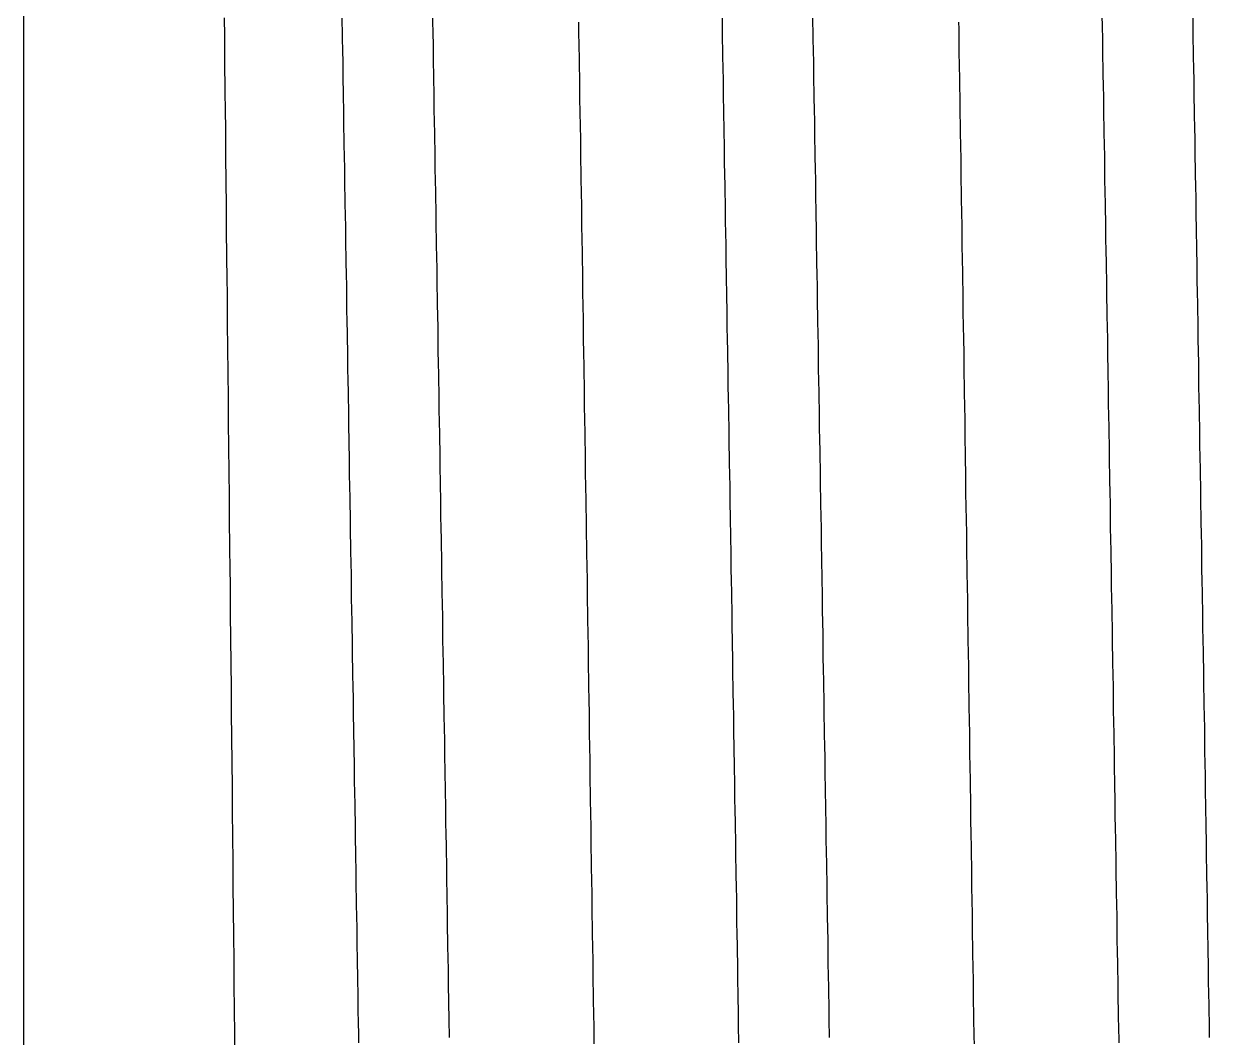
# Model space of a CAD drawing. Header units: millimetres. Extents: x 0 to 3800, y -67 to 2530.
# Drawn here: x 2223.993 to 2228.796, y 892.803 to 896.909 of the extents above; entities that cross this region are included whole.
import ezdxf

# ---------------------------------------------------------------- set-up
doc = ezdxf.new("R2010")
doc.units = ezdxf.units.MM
doc.layers.add('내부선 및 부속', color=4, linetype='Continuous')

msp = doc.modelspace()

# ---------------------------------------------------------------- linework, layer by layer
at = {"layer": '내부선 및 부속', "linetype": 'Continuous'}
msp.add_line((2223.9926, 877.4044), (2223.9926, 908.2004), dxfattribs=at)
at = {"layer": '내부선 및 부속', "linetype": 'Continuous', "flags": 128}
for points in [[(2224.8478, 892.8027), (2224.8478, 892.8277), (2224.8478, 892.8527), (2224.8468, 892.8777), (2224.8468, 892.9027), (2224.8468, 892.9277), (2224.8468, 892.9527), (2224.8458, 892.9777), (2224.8458, 893.0027), (2224.8458, 893.0277), (2224.8458, 893.0527), (2224.8448, 893.0777), (2224.8448, 893.1027), (2224.8448, 893.1277), (2224.8448, 893.1527), (2224.8438, 893.1777), (2224.8438, 893.2027), (2224.8438, 893.2277), (2224.8438, 893.2527), (2224.8428, 893.2777), (2224.8428, 893.3027), (2224.8428, 893.3277), (2224.8428, 893.3527), (2224.8418, 893.3787), (2224.8418, 893.4037), (2224.8418, 893.4287), (2224.8418, 893.4537), (2224.8408, 893.4787), (2224.8408, 893.5037), (2224.8408, 893.5287), (2224.8408, 893.5537), (2224.8398, 893.5787), (2224.8398, 893.6037), (2224.8398, 893.6287), (2224.8398, 893.6537), (2224.8388, 893.6787), (2224.8388, 893.7037), (2224.8388, 893.7287), (2224.8388, 893.7537), (2224.8378, 893.7787), (2224.8378, 893.8037), (2224.8378, 893.8287), (2224.8378, 893.8537), (2224.8368, 893.8787), (2224.8368, 893.9037), (2224.8368, 893.9287), (2224.8368, 893.9537), (2224.8358, 893.9787), (2224.8358, 894.0037), (2224.8358, 894.0287), (2224.8358, 894.0537), (2224.8348, 894.0787), (2224.8348, 894.1047), (2224.8348, 894.1297), (2224.8348, 894.1547), (2224.8338, 894.1797), (2224.8338, 894.2047), (2224.8338, 894.2297), (2224.8338, 894.2547), (2224.8328, 894.2797), (2224.8328, 894.3047), (2224.8328, 894.3297), (2224.8328, 894.3547), (2224.8318, 894.3797), (2224.8318, 894.4047), (2224.8318, 894.4297), (2224.8318, 894.4547), (2224.8308, 894.4797), (2224.8308, 894.5047), (2224.8308, 894.5297), (2224.8308, 894.5547), (2224.8298, 894.5797), (2224.8298, 894.6047), (2224.8298, 894.6297), (2224.8298, 894.6547), (2224.8288, 894.6797), (2224.8288, 894.7047), (2224.8288, 894.7297), (2224.8278, 894.7547), (2224.8278, 894.7797), (2224.8278, 894.8057), (2224.8278, 894.8307), (2224.8268, 894.8557), (2224.8268, 894.8807), (2224.8268, 894.9057), (2224.8268, 894.9307), (2224.8258, 894.9557), (2224.8258, 894.9807), (2224.8258, 895.0057), (2224.8258, 895.0307), (2224.8248, 895.0557), (2224.8248, 895.0807), (2224.8248, 895.1057), (2224.8248, 895.1307), (2224.8238, 895.1557), (2224.8238, 895.1807), (2224.8238, 895.2057), (2224.8238, 895.2307), (2224.8228, 895.2557), (2224.8228, 895.2807), (2224.8228, 895.3057), (2224.8228, 895.3057), (2224.8228, 895.3307), (2224.8218, 895.3557), (2224.8218, 895.3807), (2224.8218, 895.4057), (2224.8218, 895.4307), (2224.8208, 895.4557), (2224.8208, 895.4807), (2224.8208, 895.5057), (2224.8208, 895.5317), (2224.8198, 895.5567), (2224.8198, 895.5817), (2224.8198, 895.6067), (2224.8198, 895.6317), (2224.8188, 895.6567), (2224.8188, 895.6817), (2224.8188, 895.7067), (2224.8188, 895.7317), (2224.8178, 895.7567), (2224.8178, 895.7817), (2224.8178, 895.8067), (2224.8178, 895.8317), (2224.8168, 895.8567), (2224.8168, 895.8817), (2224.8168, 895.9067), (2224.8158, 895.9317), (2224.8158, 895.9567), (2224.8158, 895.9817), (2224.8158, 896.0067), (2224.8148, 896.0317), (2224.8148, 896.0567), (2224.8148, 896.0817), (2224.8148, 896.1067), (2224.8138, 896.1317), (2224.8138, 896.1567), (2224.8138, 896.1817), (2224.8138, 896.2067), (2224.8128, 896.2327), (2224.8128, 896.2577), (2224.8128, 896.2827), (2224.8128, 896.3077), (2224.8118, 896.3327), (2224.8118, 896.3577), (2224.8118, 896.3827), (2224.8118, 896.4077), (2224.8108, 896.4327), (2224.8108, 896.4577), (2224.8108, 896.4827), (2224.8108, 896.5077), (2224.8098, 896.5327), (2224.8098, 896.5577), (2224.8098, 896.5827), (2224.8088, 896.6077), (2224.8088, 896.6327), (2224.8088, 896.6577), (2224.8088, 896.6827), (2224.8078, 896.7077), (2224.8078, 896.7327), (2224.8078, 896.7577), (2224.8078, 896.7827), (2224.8068, 896.8077), (2224.8068, 896.8327), (2224.8068, 896.8577), (2224.8068, 896.8827), (2224.8058, 896.9077), (2224.8058, 896.9327)], [(2225.2818, 896.9317), (2225.2818, 896.9077), (2225.2828, 896.8837), (2225.2828, 896.8597), (2225.2828, 896.8367), (2225.2838, 896.8127), (2225.2838, 896.7887), (2225.2848, 896.7647), (2225.2848, 896.7407), (2225.2848, 896.7167), (2225.2858, 896.6927), (2225.2858, 896.6687), (2225.2868, 896.6457), (2225.2868, 896.6217), (2225.2868, 896.5977), (2225.2878, 896.5737), (2225.2878, 896.5497), (2225.2878, 896.5257), (2225.2888, 896.5017), (2225.2888, 896.4787), (2225.2898, 896.4547), (2225.2898, 896.4307), (2225.2898, 896.4067), (2225.2908, 896.3827), (2225.2908, 896.3587), (2225.2918, 896.3347), (2225.2918, 896.3107), (2225.2918, 896.2877), (2225.2928, 896.2637), (2225.2928, 896.2397), (2225.2938, 896.2157), (2225.2938, 896.1917), (2225.2938, 896.1677), (2225.2948, 896.1437), (2225.2948, 896.1207), (2225.2948, 896.1207), (2225.2958, 896.0967), (2225.2958, 896.0727), (2225.2958, 896.0487), (2225.2968, 896.0247), (2225.2968, 896.0007), (2225.2978, 895.9767), (2225.2978, 895.9537), (2225.2978, 895.9297), (2225.2988, 895.9057), (2225.2988, 895.8817), (2225.2998, 895.8577), (2225.2998, 895.8337), (2225.2998, 895.8097), (2225.3008, 895.7857), (2225.3008, 895.7627), (2225.3008, 895.7387), (2225.3018, 895.7147), (2225.3018, 895.6907), (2225.3028, 895.6667), (2225.3028, 895.6427), (2225.3028, 895.6187), (2225.3038, 895.5957), (2225.3038, 895.5717), (2225.3048, 895.5477), (2225.3048, 895.5237), (2225.3048, 895.4997), (2225.3058, 895.4757), (2225.3058, 895.4517), (2225.3068, 895.4287), (2225.3068, 895.4047), (2225.3068, 895.3807), (2225.3078, 895.3567), (2225.3078, 895.3327), (2225.3078, 895.3087), (2225.3088, 895.2847), (2225.3088, 895.2607), (2225.3098, 895.2377), (2225.3098, 895.2137), (2225.3098, 895.1897), (2225.3108, 895.1657), (2225.3108, 895.1417), (2225.3118, 895.1177), (2225.3118, 895.0937), (2225.3118, 895.0707), (2225.3128, 895.0467), (2225.3128, 895.0227), (2225.3138, 894.9987), (2225.3138, 894.9747), (2225.3138, 894.9507), (2225.3148, 894.9267), (2225.3148, 894.9027), (2225.3148, 894.8797), (2225.3158, 894.8557), (2225.3158, 894.8317), (2225.3168, 894.8077), (2225.3168, 894.7837), (2225.3168, 894.7597), (2225.3178, 894.7357), (2225.3178, 894.7127), (2225.3188, 894.6887), (2225.3188, 894.6647), (2225.3188, 894.6407), (2225.3198, 894.6167), (2225.3198, 894.5927), (2225.3198, 894.5687), (2225.3208, 894.5457), (2225.3208, 894.5217), (2225.3218, 894.4977), (2225.3218, 894.4737), (2225.3218, 894.4497), (2225.3228, 894.4257), (2225.3228, 894.4017), (2225.3238, 894.3777), (2225.3238, 894.3547), (2225.3238, 894.3307), (2225.3248, 894.3067), (2225.3248, 894.2827), (2225.3248, 894.2587), (2225.3258, 894.2347), (2225.3258, 894.2107), (2225.3268, 894.1877), (2225.3268, 894.1637), (2225.3268, 894.1397), (2225.3278, 894.1157), (2225.3278, 894.0917), (2225.3288, 894.0677), (2225.3288, 894.0437), (2225.3288, 894.0197), (2225.3298, 893.9967), (2225.3298, 893.9727), (2225.3298, 893.9487), (2225.3308, 893.9247), (2225.3308, 893.9007), (2225.3318, 893.8767), (2225.3318, 893.8527), (2225.3318, 893.8297), (2225.3328, 893.8057), (2225.3328, 893.7817), (2225.3338, 893.7577), (2225.3338, 893.7337), (2225.3338, 893.7337), (2225.3338, 893.7097), (2225.3348, 893.6857), (2225.3348, 893.6627), (2225.3348, 893.6387), (2225.3358, 893.6147), (2225.3358, 893.5907), (2225.3368, 893.5667), (2225.3368, 893.5427), (2225.3368, 893.5187), (2225.3378, 893.4947), (2225.3378, 893.4717), (2225.3388, 893.4477), (2225.3388, 893.4237), (2225.3388, 893.3997), (2225.3398, 893.3757), (2225.3398, 893.3517), (2225.3398, 893.3277), (2225.3408, 893.3047), (2225.3408, 893.2807), (2225.3418, 893.2567), (2225.3418, 893.2327), (2225.3418, 893.2087), (2225.3428, 893.1847), (2225.3428, 893.1607), (2225.3438, 893.1367), (2225.3438, 893.1137), (2225.3438, 893.0897), (2225.3448, 893.0657), (2225.3448, 893.0417), (2225.3448, 893.0177), (2225.3458, 892.9937), (2225.3458, 892.9697), (2225.3468, 892.9467), (2225.3468, 892.9227), (2225.3468, 892.8987), (2225.3478, 892.8747), (2225.3478, 892.8507), (2225.3488, 892.8267), (2225.3488, 892.8027), (2225.3488, 892.7797)], [(2225.6488, 896.9307), (2225.6488, 896.9067), (2225.6498, 896.8827), (2225.6498, 896.8587), (2225.6508, 896.8347), (2225.6508, 896.8107), (2225.6508, 896.7877), (2225.6518, 896.7637), (2225.6518, 896.7397), (2225.6528, 896.7157), (2225.6528, 896.6917), (2225.6528, 896.6677), (2225.6538, 896.6437), (2225.6538, 896.6197), (2225.6548, 896.5967), (2225.6548, 896.5727), (2225.6548, 896.5487), (2225.6558, 896.5247), (2225.6558, 896.5007), (2225.6568, 896.4767), (2225.6568, 896.4527), (2225.6568, 896.4297), (2225.6578, 896.4057), (2225.6578, 896.3817), (2225.6588, 896.3577), (2225.6588, 896.3337), (2225.6588, 896.3097), (2225.6598, 896.2857), (2225.6598, 896.2627), (2225.6608, 896.2387), (2225.6608, 896.2147), (2225.6608, 896.1907), (2225.6618, 896.1667), (2225.6618, 896.1427), (2225.6618, 896.1427), (2225.6618, 896.1187), (2225.6628, 896.0947), (2225.6628, 896.0717), (2225.6638, 896.0477), (2225.6638, 896.0237), (2225.6638, 895.9997), (2225.6648, 895.9757), (2225.6648, 895.9517), (2225.6658, 895.9277), (2225.6658, 895.9047), (2225.6658, 895.8807), (2225.6668, 895.8567), (2225.6668, 895.8327), (2225.6678, 895.8087), (2225.6678, 895.7847), (2225.6678, 895.7607), (2225.6688, 895.7377), (2225.6688, 895.7137), (2225.6698, 895.6897), (2225.6698, 895.6657), (2225.6698, 895.6417), (2225.6708, 895.6177), (2225.6708, 895.5937), (2225.6708, 895.5697), (2225.6718, 895.5467), (2225.6718, 895.5227), (2225.6728, 895.4987), (2225.6728, 895.4747), (2225.6728, 895.4507), (2225.6738, 895.4267), (2225.6738, 895.4027), (2225.6748, 895.3797), (2225.6748, 895.3557), (2225.6748, 895.3317), (2225.6758, 895.3077), (2225.6758, 895.2837), (2225.6768, 895.2597), (2225.6768, 895.2357), (2225.6768, 895.2117), (2225.6778, 895.1887), (2225.6778, 895.1647), (2225.6778, 895.1407), (2225.6788, 895.1167), (2225.6788, 895.0927), (2225.6798, 895.0687), (2225.6798, 895.0447), (2225.6798, 895.0217), (2225.6808, 894.9977), (2225.6808, 894.9737), (2225.6818, 894.9497), (2225.6818, 894.9257), (2225.6818, 894.9017), (2225.6828, 894.8777), (2225.6828, 894.8547), (2225.6838, 894.8307), (2225.6838, 894.8067), (2225.6838, 894.7827), (2225.6848, 894.7587), (2225.6848, 894.7347), (2225.6848, 894.7107), (2225.6858, 894.6867), (2225.6858, 894.6637), (2225.6868, 894.6397), (2225.6868, 894.6157), (2225.6868, 894.5917), (2225.6878, 894.5677), (2225.6878, 894.5437), (2225.6888, 894.5197), (2225.6888, 894.4967), (2225.6888, 894.4727), (2225.6898, 894.4487), (2225.6898, 894.4247), (2225.6898, 894.4007), (2225.6908, 894.3767), (2225.6908, 894.3527), (2225.6918, 894.3287), (2225.6918, 894.3057), (2225.6918, 894.2817), (2225.6928, 894.2577), (2225.6928, 894.2337), (2225.6938, 894.2097), (2225.6938, 894.1857), (2225.6938, 894.1617), (2225.6948, 894.1387), (2225.6948, 894.1147), (2225.6948, 894.0907), (2225.6958, 894.0667), (2225.6958, 894.0427), (2225.6968, 894.0187), (2225.6968, 893.9947), (2225.6968, 893.9717), (2225.6978, 893.9477), (2225.6978, 893.9237), (2225.6988, 893.8997), (2225.6988, 893.8757), (2225.6988, 893.8517), (2225.6998, 893.8277), (2225.6998, 893.8037), (2225.6998, 893.7807), (2225.7008, 893.7567), (2225.7008, 893.7567), (2225.7008, 893.7327), (2225.7018, 893.7087), (2225.7018, 893.6847), (2225.7018, 893.6607), (2225.7028, 893.6367), (2225.7028, 893.6137), (2225.7038, 893.5897), (2225.7038, 893.5657), (2225.7038, 893.5417), (2225.7048, 893.5177), (2225.7048, 893.4937), (2225.7048, 893.4697), (2225.7058, 893.4457), (2225.7058, 893.4227), (2225.7068, 893.3987), (2225.7068, 893.3747), (2225.7068, 893.3507), (2225.7078, 893.3267), (2225.7078, 893.3027), (2225.7088, 893.2787), (2225.7088, 893.2557), (2225.7088, 893.2317), (2225.7098, 893.2077), (2225.7098, 893.1837), (2225.7098, 893.1597), (2225.7108, 893.1357), (2225.7108, 893.1117), (2225.7118, 893.0877), (2225.7118, 893.0647), (2225.7118, 893.0407), (2225.7128, 893.0167), (2225.7128, 892.9927), (2225.7138, 892.9687), (2225.7138, 892.9447), (2225.7138, 892.9207), (2225.7148, 892.8977), (2225.7148, 892.8737), (2225.7148, 892.8497), (2225.7158, 892.8257), (2225.7158, 892.8017)], [(2226.2398, 896.9147), (2226.2408, 896.8877), (2226.2408, 896.8607), (2226.2418, 896.8337), (2226.2418, 896.8067), (2226.2428, 896.7797), (2226.2428, 896.7527), (2226.2428, 896.7257), (2226.2438, 896.6987), (2226.2438, 896.6717), (2226.2448, 896.6447), (2226.2448, 896.6177), (2226.2448, 896.5907), (2226.2458, 896.5637), (2226.2458, 896.5357), (2226.2468, 896.5087), (2226.2468, 896.4817), (2226.2478, 896.4547), (2226.2478, 896.4277), (2226.2478, 896.4007), (2226.2488, 896.3737), (2226.2488, 896.3467), (2226.2498, 896.3197), (2226.2498, 896.2927), (2226.2498, 896.2657), (2226.2508, 896.2387), (2226.2508, 896.2117), (2226.2518, 896.1847), (2226.2518, 896.1577), (2226.2518, 896.1307), (2226.2528, 896.1037), (2226.2528, 896.0767), (2226.2538, 896.0487), (2226.2538, 896.0217), (2226.2548, 895.9947), (2226.2548, 895.9677), (2226.2548, 895.9407), (2226.2558, 895.9137), (2226.2558, 895.8867), (2226.2568, 895.8597), (2226.2568, 895.8327), (2226.2568, 895.8057), (2226.2578, 895.7787), (2226.2578, 895.7517), (2226.2588, 895.7247), (2226.2588, 895.6977), (2226.2588, 895.6977), (2226.2588, 895.6707), (2226.2598, 895.6437), (2226.2598, 895.6167), (2226.2608, 895.5887), (2226.2608, 895.5617), (2226.2618, 895.5347), (2226.2618, 895.5077), (2226.2618, 895.4807), (2226.2628, 895.4537), (2226.2628, 895.4267), (2226.2638, 895.3997), (2226.2638, 895.3727), (2226.2638, 895.3457), (2226.2648, 895.3187), (2226.2648, 895.2917), (2226.2658, 895.2647), (2226.2658, 895.2377), (2226.2658, 895.2107), (2226.2668, 895.1837), (2226.2668, 895.1567), (2226.2678, 895.1297), (2226.2678, 895.1017), (2226.2678, 895.0747), (2226.2688, 895.0477), (2226.2688, 895.0207), (2226.2698, 894.9937), (2226.2698, 894.9667), (2226.2698, 894.9397), (2226.2708, 894.9127), (2226.2708, 894.8857), (2226.2718, 894.8587), (2226.2718, 894.8317), (2226.2728, 894.8047), (2226.2728, 894.7777), (2226.2728, 894.7507), (2226.2738, 894.7237), (2226.2738, 894.6967), (2226.2748, 894.6697), (2226.2748, 894.6427), (2226.2748, 894.6147), (2226.2758, 894.5877), (2226.2758, 894.5607), (2226.2768, 894.5337), (2226.2768, 894.5067), (2226.2768, 894.4797), (2226.2778, 894.4527), (2226.2778, 894.4257), (2226.2788, 894.3987), (2226.2788, 894.3717), (2226.2788, 894.3447), (2226.2798, 894.3177), (2226.2798, 894.2907), (2226.2808, 894.2637), (2226.2808, 894.2367), (2226.2808, 894.2097), (2226.2818, 894.1827), (2226.2818, 894.1557), (2226.2828, 894.1277), (2226.2828, 894.1007), (2226.2828, 894.0737), (2226.2838, 894.0467), (2226.2838, 894.0197), (2226.2848, 893.9927), (2226.2848, 893.9657), (2226.2858, 893.9387), (2226.2858, 893.9117), (2226.2858, 893.8847), (2226.2868, 893.8577), (2226.2868, 893.8307), (2226.2878, 893.8037), (2226.2878, 893.7767), (2226.2878, 893.7497), (2226.2888, 893.7227), (2226.2888, 893.6957), (2226.2898, 893.6687), (2226.2898, 893.6407), (2226.2898, 893.6137), (2226.2908, 893.5867), (2226.2908, 893.5597), (2226.2918, 893.5327), (2226.2918, 893.5057), (2226.2918, 893.4787), (2226.2928, 893.4517), (2226.2928, 893.4247), (2226.2938, 893.3977), (2226.2938, 893.3707), (2226.2938, 893.3437), (2226.2948, 893.3167), (2226.2948, 893.2897), (2226.2958, 893.2627), (2226.2958, 893.2357), (2226.2958, 893.2087), (2226.2968, 893.1807), (2226.2968, 893.1537), (2226.2978, 893.1267), (2226.2978, 893.0997), (2226.2978, 893.0727), (2226.2988, 893.0457), (2226.2988, 893.0187), (2226.2998, 892.9917), (2226.2998, 892.9917), (2226.2998, 892.9647), (2226.2998, 892.9377), (2226.3008, 892.9107), (2226.3008, 892.8837), (2226.3018, 892.8567), (2226.3018, 892.8297), (2226.3018, 892.8027), (2226.3018, 892.8027)], [(2226.8218, 896.9317), (2226.8218, 896.9077), (2226.8218, 896.8837), (2226.8228, 896.8597), (2226.8228, 896.8367), (2226.8238, 896.8127), (2226.8238, 896.7887), (2226.8238, 896.7647), (2226.8248, 896.7407), (2226.8248, 896.7167), (2226.8258, 896.6927), (2226.8258, 896.6687), (2226.8258, 896.6457), (2226.8268, 896.6217), (2226.8268, 896.5977), (2226.8278, 896.5737), (2226.8278, 896.5497), (2226.8278, 896.5257), (2226.8288, 896.5017), (2226.8288, 896.4787), (2226.8288, 896.4547), (2226.8298, 896.4307), (2226.8298, 896.4067), (2226.8308, 896.3827), (2226.8308, 896.3587), (2226.8308, 896.3347), (2226.8318, 896.3117), (2226.8318, 896.2877), (2226.8328, 896.2637), (2226.8328, 896.2397), (2226.8328, 896.2157), (2226.8338, 896.1917), (2226.8338, 896.1677), (2226.8348, 896.1437), (2226.8348, 896.1207), (2226.8348, 896.1207), (2226.8348, 896.0967), (2226.8358, 896.0727), (2226.8358, 896.0487), (2226.8368, 896.0247), (2226.8368, 896.0007), (2226.8368, 895.9767), (2226.8378, 895.9537), (2226.8378, 895.9297), (2226.8388, 895.9057), (2226.8388, 895.8817), (2226.8388, 895.8577), (2226.8398, 895.8337), (2226.8398, 895.8097), (2226.8398, 895.7857), (2226.8408, 895.7627), (2226.8408, 895.7387), (2226.8418, 895.7147), (2226.8418, 895.6907), (2226.8418, 895.6667), (2226.8428, 895.6427), (2226.8428, 895.6187), (2226.8438, 895.5957), (2226.8438, 895.5717), (2226.8438, 895.5477), (2226.8448, 895.5237), (2226.8448, 895.4997), (2226.8458, 895.4757), (2226.8458, 895.4517), (2226.8458, 895.4287), (2226.8468, 895.4047), (2226.8468, 895.3807), (2226.8478, 895.3567), (2226.8478, 895.3327), (2226.8478, 895.3087), (2226.8488, 895.2847), (2226.8488, 895.2607), (2226.8488, 895.2377), (2226.8498, 895.2137), (2226.8498, 895.1897), (2226.8508, 895.1657), (2226.8508, 895.1417), (2226.8508, 895.1177), (2226.8518, 895.0937), (2226.8518, 895.0707), (2226.8528, 895.0467), (2226.8528, 895.0227), (2226.8528, 894.9987), (2226.8538, 894.9747), (2226.8538, 894.9507), (2226.8548, 894.9267), (2226.8548, 894.9027), (2226.8548, 894.8797), (2226.8558, 894.8557), (2226.8558, 894.8317), (2226.8558, 894.8077), (2226.8568, 894.7837), (2226.8568, 894.7597), (2226.8578, 894.7357), (2226.8578, 894.7127), (2226.8578, 894.6887), (2226.8588, 894.6647), (2226.8588, 894.6407), (2226.8598, 894.6167), (2226.8598, 894.5927), (2226.8598, 894.5687), (2226.8608, 894.5457), (2226.8608, 894.5217), (2226.8608, 894.4977), (2226.8618, 894.4737), (2226.8618, 894.4497), (2226.8628, 894.4257), (2226.8628, 894.4017), (2226.8628, 894.3777), (2226.8638, 894.3547), (2226.8638, 894.3307), (2226.8648, 894.3067), (2226.8648, 894.2827), (2226.8648, 894.2587), (2226.8658, 894.2347), (2226.8658, 894.2107), (2226.8658, 894.1877), (2226.8668, 894.1637), (2226.8668, 894.1397), (2226.8678, 894.1157), (2226.8678, 894.0917), (2226.8678, 894.0677), (2226.8688, 894.0437), (2226.8688, 894.0197), (2226.8698, 893.9967), (2226.8698, 893.9727), (2226.8698, 893.9487), (2226.8708, 893.9247), (2226.8708, 893.9007), (2226.8708, 893.8767), (2226.8718, 893.8527), (2226.8718, 893.8297), (2226.8728, 893.8057), (2226.8728, 893.7817), (2226.8728, 893.7577), (2226.8738, 893.7337), (2226.8738, 893.7337), (2226.8738, 893.7097), (2226.8748, 893.6857), (2226.8748, 893.6627), (2226.8748, 893.6387), (2226.8758, 893.6147), (2226.8758, 893.5907), (2226.8758, 893.5667), (2226.8768, 893.5427), (2226.8768, 893.5187), (2226.8778, 893.4947), (2226.8778, 893.4717), (2226.8778, 893.4477), (2226.8788, 893.4237), (2226.8788, 893.3997), (2226.8798, 893.3757), (2226.8798, 893.3517), (2226.8798, 893.3277), (2226.8808, 893.3047), (2226.8808, 893.2807), (2226.8808, 893.2567), (2226.8818, 893.2327), (2226.8818, 893.2087), (2226.8828, 893.1847), (2226.8828, 893.1607), (2226.8828, 893.1367), (2226.8838, 893.1137), (2226.8838, 893.0897), (2226.8848, 893.0657), (2226.8848, 893.0417), (2226.8848, 893.0177), (2226.8858, 892.9937), (2226.8858, 892.9697), (2226.8858, 892.9467), (2226.8868, 892.9227), (2226.8868, 892.8987), (2226.8878, 892.8747), (2226.8878, 892.8507), (2226.8878, 892.8267), (2226.8888, 892.8027), (2226.8888, 892.7797)], [(2227.1888, 896.9307), (2227.1888, 896.9067), (2227.1898, 896.8827), (2227.1898, 896.8587), (2227.1898, 896.8347), (2227.1908, 896.8107), (2227.1908, 896.7877), (2227.1918, 896.7637), (2227.1918, 896.7397), (2227.1918, 896.7157), (2227.1928, 896.6917), (2227.1928, 896.6677), (2227.1938, 896.6437), (2227.1938, 896.6207), (2227.1938, 896.5967), (2227.1948, 896.5727), (2227.1948, 896.5487), (2227.1958, 896.5247), (2227.1958, 896.5007), (2227.1958, 896.4767), (2227.1968, 896.4527), (2227.1968, 896.4297), (2227.1978, 896.4057), (2227.1978, 896.3817), (2227.1978, 896.3577), (2227.1988, 896.3337), (2227.1988, 896.3097), (2227.1998, 896.2857), (2227.1998, 896.2627), (2227.1998, 896.2387), (2227.2008, 896.2147), (2227.2008, 896.1907), (2227.2018, 896.1667), (2227.2018, 896.1427), (2227.2018, 896.1427), (2227.2018, 896.1187), (2227.2028, 896.0947), (2227.2028, 896.0717), (2227.2028, 896.0477), (2227.2038, 896.0237), (2227.2038, 895.9997), (2227.2048, 895.9757), (2227.2048, 895.9517), (2227.2048, 895.9277), (2227.2058, 895.9047), (2227.2058, 895.8807), (2227.2068, 895.8567), (2227.2068, 895.8327), (2227.2068, 895.8087), (2227.2078, 895.7847), (2227.2078, 895.7607), (2227.2088, 895.7377), (2227.2088, 895.7137), (2227.2088, 895.6897), (2227.2098, 895.6657), (2227.2098, 895.6417), (2227.2108, 895.6177), (2227.2108, 895.5937), (2227.2108, 895.5697), (2227.2118, 895.5467), (2227.2118, 895.5227), (2227.2118, 895.4987), (2227.2128, 895.4747), (2227.2128, 895.4507), (2227.2138, 895.4267), (2227.2138, 895.4027), (2227.2138, 895.3797), (2227.2148, 895.3557), (2227.2148, 895.3317), (2227.2158, 895.3077), (2227.2158, 895.2837), (2227.2158, 895.2597), (2227.2168, 895.2357), (2227.2168, 895.2117), (2227.2178, 895.1887), (2227.2178, 895.1647), (2227.2178, 895.1407), (2227.2188, 895.1167), (2227.2188, 895.0927), (2227.2188, 895.0687), (2227.2198, 895.0447), (2227.2198, 895.0217), (2227.2208, 894.9977), (2227.2208, 894.9737), (2227.2208, 894.9497), (2227.2218, 894.9257), (2227.2218, 894.9017), (2227.2228, 894.8777), (2227.2228, 894.8547), (2227.2228, 894.8307), (2227.2238, 894.8067), (2227.2238, 894.7827), (2227.2248, 894.7587), (2227.2248, 894.7347), (2227.2248, 894.7107), (2227.2258, 894.6867), (2227.2258, 894.6637), (2227.2258, 894.6397), (2227.2268, 894.6157), (2227.2268, 894.5917), (2227.2278, 894.5677), (2227.2278, 894.5437), (2227.2278, 894.5197), (2227.2288, 894.4967), (2227.2288, 894.4727), (2227.2298, 894.4487), (2227.2298, 894.4247), (2227.2298, 894.4007), (2227.2308, 894.3767), (2227.2308, 894.3527), (2227.2308, 894.3287), (2227.2318, 894.3057), (2227.2318, 894.2817), (2227.2328, 894.2577), (2227.2328, 894.2337), (2227.2328, 894.2097), (2227.2338, 894.1857), (2227.2338, 894.1617), (2227.2348, 894.1387), (2227.2348, 894.1147), (2227.2348, 894.0907), (2227.2358, 894.0667), (2227.2358, 894.0427), (2227.2358, 894.0187), (2227.2368, 893.9947), (2227.2368, 893.9717), (2227.2378, 893.9477), (2227.2378, 893.9237), (2227.2378, 893.8997), (2227.2388, 893.8757), (2227.2388, 893.8517), (2227.2398, 893.8277), (2227.2398, 893.8037), (2227.2398, 893.7807), (2227.2408, 893.7567), (2227.2408, 893.7567), (2227.2408, 893.7327), (2227.2408, 893.7087), (2227.2418, 893.6847), (2227.2418, 893.6607), (2227.2428, 893.6367), (2227.2428, 893.6137), (2227.2428, 893.5897), (2227.2438, 893.5657), (2227.2438, 893.5417), (2227.2448, 893.5177), (2227.2448, 893.4937), (2227.2448, 893.4697), (2227.2458, 893.4457), (2227.2458, 893.4227), (2227.2458, 893.3987), (2227.2468, 893.3747), (2227.2468, 893.3507), (2227.2478, 893.3267), (2227.2478, 893.3027), (2227.2478, 893.2787), (2227.2488, 893.2557), (2227.2488, 893.2317), (2227.2498, 893.2077), (2227.2498, 893.1837), (2227.2498, 893.1597), (2227.2508, 893.1357), (2227.2508, 893.1117), (2227.2508, 893.0887), (2227.2518, 893.0647), (2227.2518, 893.0407), (2227.2528, 893.0167), (2227.2528, 892.9927), (2227.2528, 892.9687), (2227.2538, 892.9447), (2227.2538, 892.9207), (2227.2538, 892.8977), (2227.2548, 892.8737), (2227.2548, 892.8497), (2227.2558, 892.8257), (2227.2558, 892.8017)], [(2227.7798, 896.9147), (2227.7808, 896.8877), (2227.7808, 896.8607), (2227.7818, 896.8337), (2227.7818, 896.8067), (2227.7818, 896.7797), (2227.7828, 896.7527), (2227.7828, 896.7257), (2227.7838, 896.6987), (2227.7838, 896.6717), (2227.7838, 896.6447), (2227.7848, 896.6177), (2227.7848, 896.5907), (2227.7858, 896.5637), (2227.7858, 896.5357), (2227.7868, 896.5087), (2227.7868, 896.4817), (2227.7868, 896.4547), (2227.7878, 896.4277), (2227.7878, 896.4007), (2227.7888, 896.3737), (2227.7888, 896.3467), (2227.7888, 896.3197), (2227.7898, 896.2927), (2227.7898, 896.2657), (2227.7908, 896.2387), (2227.7908, 896.2117), (2227.7908, 896.1847), (2227.7918, 896.1577), (2227.7918, 896.1307), (2227.7928, 896.1037), (2227.7928, 896.0767), (2227.7938, 896.0487), (2227.7938, 896.0217), (2227.7938, 895.9947), (2227.7948, 895.9677), (2227.7948, 895.9407), (2227.7958, 895.9137), (2227.7958, 895.8867), (2227.7958, 895.8597), (2227.7968, 895.8327), (2227.7968, 895.8057), (2227.7978, 895.7787), (2227.7978, 895.7517), (2227.7978, 895.7247), (2227.7988, 895.6977), (2227.7988, 895.6977), (2227.7988, 895.6707), (2227.7998, 895.6437), (2227.7998, 895.6167), (2227.8008, 895.5887), (2227.8008, 895.5617), (2227.8008, 895.5347), (2227.8018, 895.5077), (2227.8018, 895.4807), (2227.8028, 895.4537), (2227.8028, 895.4267), (2227.8028, 895.3997), (2227.8038, 895.3727), (2227.8038, 895.3457), (2227.8048, 895.3187), (2227.8048, 895.2917), (2227.8048, 895.2647), (2227.8058, 895.2377), (2227.8058, 895.2107), (2227.8068, 895.1837), (2227.8068, 895.1567), (2227.8068, 895.1297), (2227.8078, 895.1017), (2227.8078, 895.0747), (2227.8088, 895.0477), (2227.8088, 895.0207), (2227.8088, 894.9937), (2227.8098, 894.9667), (2227.8098, 894.9397), (2227.8108, 894.9127), (2227.8108, 894.8857), (2227.8118, 894.8587), (2227.8118, 894.8317), (2227.8118, 894.8047), (2227.8128, 894.7777), (2227.8128, 894.7507), (2227.8138, 894.7237), (2227.8138, 894.6967), (2227.8138, 894.6697), (2227.8148, 894.6427), (2227.8148, 894.6147), (2227.8158, 894.5877), (2227.8158, 894.5607), (2227.8158, 894.5337), (2227.8168, 894.5067), (2227.8168, 894.4797), (2227.8178, 894.4527), (2227.8178, 894.4257), (2227.8178, 894.3987), (2227.8188, 894.3717), (2227.8188, 894.3447), (2227.8198, 894.3177), (2227.8198, 894.2907), (2227.8198, 894.2637), (2227.8208, 894.2367), (2227.8208, 894.2097), (2227.8218, 894.1827), (2227.8218, 894.1557), (2227.8218, 894.1277), (2227.8228, 894.1007), (2227.8228, 894.0737), (2227.8238, 894.0467), (2227.8238, 894.0197), (2227.8248, 893.9927), (2227.8248, 893.9657), (2227.8248, 893.9387), (2227.8258, 893.9117), (2227.8258, 893.8847), (2227.8268, 893.8577), (2227.8268, 893.8307), (2227.8268, 893.8037), (2227.8278, 893.7767), (2227.8278, 893.7497), (2227.8288, 893.7227), (2227.8288, 893.6957), (2227.8288, 893.6687), (2227.8298, 893.6407), (2227.8298, 893.6137), (2227.8308, 893.5867), (2227.8308, 893.5597), (2227.8308, 893.5327), (2227.8318, 893.5057), (2227.8318, 893.4787), (2227.8328, 893.4517), (2227.8328, 893.4247), (2227.8328, 893.3977), (2227.8338, 893.3707), (2227.8338, 893.3437), (2227.8348, 893.3167), (2227.8348, 893.2897), (2227.8348, 893.2627), (2227.8358, 893.2357), (2227.8358, 893.2087), (2227.8368, 893.1807), (2227.8368, 893.1537), (2227.8368, 893.1267), (2227.8378, 893.0997), (2227.8378, 893.0727), (2227.8388, 893.0457), (2227.8388, 893.0187), (2227.8388, 892.9917), (2227.8388, 892.9917), (2227.8398, 892.9647), (2227.8398, 892.9377), (2227.8408, 892.9107), (2227.8408, 892.8837), (2227.8408, 892.8567), (2227.8418, 892.8297), (2227.8418, 892.8027), (2227.8418, 892.8027)], [(2228.3608, 896.9317), (2228.3618, 896.9077), (2228.3618, 896.8837), (2228.3628, 896.8597), (2228.3628, 896.8367), (2228.3628, 896.8127), (2228.3638, 896.7887), (2228.3638, 896.7647), (2228.3648, 896.7407), (2228.3648, 896.7167), (2228.3648, 896.6927), (2228.3658, 896.6687), (2228.3658, 896.6457), (2228.3668, 896.6217), (2228.3668, 896.5977), (2228.3668, 896.5737), (2228.3678, 896.5497), (2228.3678, 896.5257), (2228.3688, 896.5017), (2228.3688, 896.4787), (2228.3688, 896.4547), (2228.3698, 896.4307), (2228.3698, 896.4067), (2228.3708, 896.3827), (2228.3708, 896.3587), (2228.3708, 896.3347), (2228.3718, 896.3117), (2228.3718, 896.2877), (2228.3718, 896.2637), (2228.3728, 896.2397), (2228.3728, 896.2157), (2228.3738, 896.1917), (2228.3738, 896.1677), (2228.3738, 896.1437), (2228.3748, 896.1207), (2228.3748, 896.1207), (2228.3748, 896.0967), (2228.3758, 896.0727), (2228.3758, 896.0487), (2228.3758, 896.0247), (2228.3768, 896.0007), (2228.3768, 895.9767), (2228.3778, 895.9537), (2228.3778, 895.9297), (2228.3778, 895.9057), (2228.3788, 895.8817), (2228.3788, 895.8577), (2228.3798, 895.8337), (2228.3798, 895.8097), (2228.3798, 895.7857), (2228.3808, 895.7627), (2228.3808, 895.7387), (2228.3808, 895.7147), (2228.3818, 895.6907), (2228.3818, 895.6667), (2228.3828, 895.6427), (2228.3828, 895.6187), (2228.3828, 895.5957), (2228.3838, 895.5717), (2228.3838, 895.5477), (2228.3848, 895.5237), (2228.3848, 895.4997), (2228.3848, 895.4757), (2228.3858, 895.4517), (2228.3858, 895.4287), (2228.3868, 895.4047), (2228.3868, 895.3807), (2228.3868, 895.3567), (2228.3878, 895.3327), (2228.3878, 895.3087), (2228.3888, 895.2847), (2228.3888, 895.2607), (2228.3888, 895.2377), (2228.3898, 895.2137), (2228.3898, 895.1897), (2228.3898, 895.1657), (2228.3908, 895.1417), (2228.3908, 895.1177), (2228.3918, 895.0937), (2228.3918, 895.0707), (2228.3918, 895.0467), (2228.3928, 895.0227), (2228.3928, 894.9987), (2228.3938, 894.9747), (2228.3938, 894.9507), (2228.3938, 894.9267), (2228.3948, 894.9027), (2228.3948, 894.8797), (2228.3948, 894.8557), (2228.3958, 894.8317), (2228.3958, 894.8077), (2228.3968, 894.7837), (2228.3968, 894.7597), (2228.3968, 894.7357), (2228.3978, 894.7127), (2228.3978, 894.6887), (2228.3988, 894.6647), (2228.3988, 894.6407), (2228.3988, 894.6167), (2228.3998, 894.5927), (2228.3998, 894.5687), (2228.4008, 894.5457), (2228.4008, 894.5217), (2228.4008, 894.4977), (2228.4018, 894.4737), (2228.4018, 894.4497), (2228.4018, 894.4257), (2228.4028, 894.4017), (2228.4028, 894.3777), (2228.4038, 894.3547), (2228.4038, 894.3307), (2228.4038, 894.3067), (2228.4048, 894.2827), (2228.4048, 894.2587), (2228.4058, 894.2347), (2228.4058, 894.2107), (2228.4058, 894.1877), (2228.4068, 894.1637), (2228.4068, 894.1397), (2228.4068, 894.1157), (2228.4078, 894.0917), (2228.4078, 894.0677), (2228.4088, 894.0437), (2228.4088, 894.0197), (2228.4088, 893.9967), (2228.4098, 893.9727), (2228.4098, 893.9487), (2228.4108, 893.9247), (2228.4108, 893.9007), (2228.4108, 893.8767), (2228.4118, 893.8527), (2228.4118, 893.8297), (2228.4118, 893.8057), (2228.4128, 893.7817), (2228.4128, 893.7577), (2228.4138, 893.7337), (2228.4138, 893.7337), (2228.4138, 893.7097), (2228.4138, 893.6857), (2228.4148, 893.6627), (2228.4148, 893.6387), (2228.4158, 893.6147), (2228.4158, 893.5907), (2228.4158, 893.5667), (2228.4168, 893.5427), (2228.4168, 893.5187), (2228.4168, 893.4947), (2228.4178, 893.4717), (2228.4178, 893.4477), (2228.4188, 893.4237), (2228.4188, 893.3997), (2228.4188, 893.3757), (2228.4198, 893.3517), (2228.4198, 893.3277), (2228.4208, 893.3047), (2228.4208, 893.2807), (2228.4208, 893.2567), (2228.4218, 893.2327), (2228.4218, 893.2087), (2228.4218, 893.1847), (2228.4228, 893.1607), (2228.4228, 893.1367), (2228.4238, 893.1137), (2228.4238, 893.0897), (2228.4238, 893.0657), (2228.4248, 893.0417), (2228.4248, 893.0177), (2228.4248, 892.9937), (2228.4258, 892.9697), (2228.4258, 892.9467), (2228.4268, 892.9227), (2228.4268, 892.8987), (2228.4268, 892.8747), (2228.4278, 892.8507), (2228.4278, 892.8267), (2228.4288, 892.8027), (2228.4288, 892.7797)], [(2228.7288, 896.9307), (2228.7288, 896.9067), (2228.7288, 896.8827), (2228.7298, 896.8587), (2228.7298, 896.8347), (2228.7308, 896.8107), (2228.7308, 896.7877), (2228.7308, 896.7637), (2228.7318, 896.7397), (2228.7318, 896.7157), (2228.7328, 896.6917), (2228.7328, 896.6677), (2228.7328, 896.6437), (2228.7338, 896.6207), (2228.7338, 896.5967), (2228.7348, 896.5727), (2228.7348, 896.5487), (2228.7348, 896.5247), (2228.7358, 896.5007), (2228.7358, 896.4767), (2228.7368, 896.4527), (2228.7368, 896.4297), (2228.7368, 896.4057), (2228.7378, 896.3817), (2228.7378, 896.3577), (2228.7388, 896.3337), (2228.7388, 896.3097), (2228.7388, 896.2857), (2228.7398, 896.2627), (2228.7398, 896.2387), (2228.7408, 896.2147), (2228.7408, 896.1907), (2228.7408, 896.1667), (2228.7418, 896.1427), (2228.7418, 896.1427), (2228.7418, 896.1187), (2228.7428, 896.0947), (2228.7428, 896.0717), (2228.7428, 896.0477), (2228.7438, 896.0237), (2228.7438, 895.9997), (2228.7438, 895.9757), (2228.7448, 895.9517), (2228.7448, 895.9277), (2228.7458, 895.9047), (2228.7458, 895.8807), (2228.7458, 895.8567), (2228.7468, 895.8327), (2228.7468, 895.8087), (2228.7478, 895.7847), (2228.7478, 895.7607), (2228.7478, 895.7377), (2228.7488, 895.7137), (2228.7488, 895.6897), (2228.7498, 895.6657), (2228.7498, 895.6417), (2228.7498, 895.6177), (2228.7508, 895.5937), (2228.7508, 895.5697), (2228.7518, 895.5467), (2228.7518, 895.5227), (2228.7518, 895.4987), (2228.7528, 895.4747), (2228.7528, 895.4507), (2228.7528, 895.4267), (2228.7538, 895.4027), (2228.7538, 895.3797), (2228.7548, 895.3557), (2228.7548, 895.3317), (2228.7548, 895.3077), (2228.7558, 895.2837), (2228.7558, 895.2597), (2228.7568, 895.2357), (2228.7568, 895.2117), (2228.7568, 895.1887), (2228.7578, 895.1647), (2228.7578, 895.1407), (2228.7588, 895.1167), (2228.7588, 895.0927), (2228.7588, 895.0687), (2228.7598, 895.0447), (2228.7598, 895.0217), (2228.7598, 894.9977), (2228.7608, 894.9737), (2228.7608, 894.9497), (2228.7618, 894.9257), (2228.7618, 894.9017), (2228.7618, 894.8777), (2228.7628, 894.8547), (2228.7628, 894.8307), (2228.7638, 894.8067), (2228.7638, 894.7827), (2228.7638, 894.7587), (2228.7648, 894.7347), (2228.7648, 894.7107), (2228.7648, 894.6867), (2228.7658, 894.6637), (2228.7658, 894.6397), (2228.7668, 894.6157), (2228.7668, 894.5917), (2228.7668, 894.5677), (2228.7678, 894.5437), (2228.7678, 894.5197), (2228.7688, 894.4967), (2228.7688, 894.4727), (2228.7688, 894.4487), (2228.7698, 894.4247), (2228.7698, 894.4007), (2228.7708, 894.3767), (2228.7708, 894.3527), (2228.7708, 894.3287), (2228.7718, 894.3057), (2228.7718, 894.2817), (2228.7718, 894.2577), (2228.7728, 894.2337), (2228.7728, 894.2097), (2228.7738, 894.1857), (2228.7738, 894.1617), (2228.7738, 894.1387), (2228.7748, 894.1147), (2228.7748, 894.0907), (2228.7758, 894.0667), (2228.7758, 894.0427), (2228.7758, 894.0187), (2228.7768, 893.9947), (2228.7768, 893.9717), (2228.7768, 893.9477), (2228.7778, 893.9237), (2228.7778, 893.8997), (2228.7788, 893.8757), (2228.7788, 893.8517), (2228.7788, 893.8277), (2228.7798, 893.8037), (2228.7798, 893.7807), (2228.7808, 893.7567), (2228.7808, 893.7567), (2228.7808, 893.7327), (2228.7808, 893.7087), (2228.7818, 893.6847), (2228.7818, 893.6607), (2228.7818, 893.6367), (2228.7828, 893.6137), (2228.7828, 893.5897), (2228.7838, 893.5657), (2228.7838, 893.5417), (2228.7838, 893.5177), (2228.7848, 893.4937), (2228.7848, 893.4697), (2228.7848, 893.4457), (2228.7858, 893.4227), (2228.7858, 893.3987), (2228.7868, 893.3747), (2228.7868, 893.3507), (2228.7868, 893.3267), (2228.7878, 893.3027), (2228.7878, 893.2787), (2228.7888, 893.2557), (2228.7888, 893.2317), (2228.7888, 893.2077), (2228.7898, 893.1837), (2228.7898, 893.1597), (2228.7898, 893.1357), (2228.7908, 893.1117), (2228.7908, 893.0887), (2228.7918, 893.0647), (2228.7918, 893.0407), (2228.7918, 893.0167), (2228.7928, 892.9927), (2228.7928, 892.9687), (2228.7938, 892.9447), (2228.7938, 892.9207), (2228.7938, 892.8977), (2228.7948, 892.8737), (2228.7948, 892.8497), (2228.7948, 892.8257), (2228.7958, 892.8017)], [(2224.8488, 892.7277), (2224.8478, 892.8027), (2224.8478, 892.8027)], [(2226.3018, 892.8027), (2226.3028, 892.7757)], [(2227.8418, 892.8027), (2227.8428, 892.7757)]]:
    msp.add_lwpolyline(points, dxfattribs=at)

doc.saveas('drawing.dxf')
